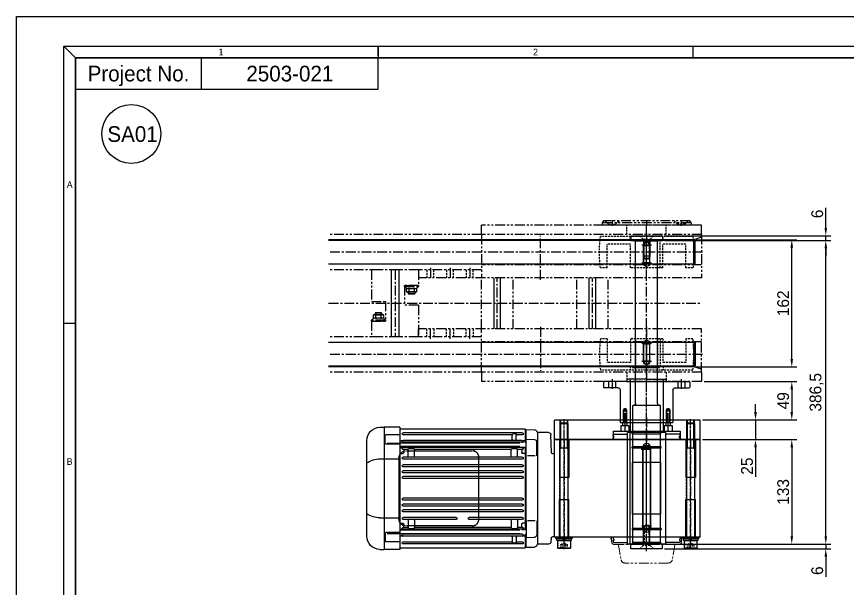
# Model space of a CAD drawing. Header units: inches. Extents: x 0 to 23821, y 0 to 11279.
# Drawn here: x 14600 to 15657, y 757 to 1485 of the extents above; entities that cross this region are included whole.
import ezdxf
from ezdxf.enums import TextEntityAlignment as Align

# ---------------------------------------------------------------- set-up
doc = ezdxf.new("R2010")
doc.units = ezdxf.units.IN
doc.header["$LTSCALE"] = 10
doc.header["$MEASUREMENT"] = 0
for name, pattern in [('CENTER', [2, 1.25, -0.25, 0.25, -0.25]), ('HIDDEN', [0.375, 0.25, -0.125]), ('PHANTOM', [2.5, 1.25, -0.25, 0.25, -0.25, 0.25, -0.25])]:
    doc.linetypes.add(name, pattern=pattern)
doc.layers.get('Defpoints').update_dxf_attribs({"color": 8})
for name, color, linetype in [('11', 1, 'CENTER'), ('22', 2, 'HIDDEN'), ('44', 4, 'Continuous'), ('55', 5, 'Continuous'), ('66', 6, 'PHANTOM'), ('A', 8, 'Continuous'), ('B', 123, 'Continuous'), ('BOM-T', 4, 'Continuous'), ('G', 231, 'Continuous'), ('T', 3, 'Continuous')]:
    doc.layers.add(name, color=color, linetype=linetype)
doc.layers.add('33', color=3, linetype='PHANTOM', lineweight=9)
doc.styles.add('SCI', font='')
doc.styles.get("Standard").update_dxf_attribs({"font": 'arial.ttf'})
doc.styles.get('SCI').set_extended_font_data('Gulim')
doc.dimstyles.new('SCH', dxfattribs={"dimtxt": 2.5, "dimasz": 2, "dimexe": 1.25, "dimexo": 0.625, "dimtad": 1, "dimdec": 8, "dimtxsty": 'SCI', "dimcen": 2.5, "dimclrd": 4, "dimclre": 4, "dimclrt": 7, "dimadec": 8, "dimazin": 2, "dimtfac": 1, "dimtdec": 8, "dimtmove": 0, "dimatfit": 3, "dimfxl": 1, "dimarcsym": 0})

# ---------------------------------------------------------------- blocks, each defined once
blk = doc.blocks.new('A$C82e70aa9')
at = {"color": 2}
for p, q in [((12, -7.5), (15, -10.5)), ((92, -7.5), (92, -10.5)), ((92, -10), (92, -7.5)), ((172, -7.5), (172, -10.5))]:
    blk.add_line(p, q, dxfattribs=at)
at = {"color": 40}
for p, q in [((47, -18.5), (47, -10.5)), ((92, -18.5), (92, -10.5))]:
    blk.add_line(p, q, dxfattribs=at)
blk.add_line((12, -78), (15, -78))
at = {"color": 1}
blk.add_lwpolyline([(0, 0), (420, 0), (420, -297), (0, -297)], close=True, dxfattribs=at)
at = {"color": 2}
blk.add_lwpolyline([(12, -7.5), (412, -7.5), (412, -289.5), (12, -289.5)], close=True, dxfattribs=at)
at = {"const_width": 0.4}
blk.add_lwpolyline([(15, -10.5), (409, -10.5), (409, -286.5), (15, -286.5)], close=True, dxfattribs=at)
at = {"color": 40}
blk.add_lwpolyline([(15, -18.5), (92, -18.5)], dxfattribs=at)
blk.add_circle((29.18, -29.85), 7.5)
at = {"color": 2, "style": 'SCI'}
blk.add_text('1', height=1, dxfattribs=at).set_placement((52, -8.75), align=Align.MIDDLE_CENTER)
at = {"style": 'SCI'}
blk.add_text('Project No.', height=4, dxfattribs=at).set_placement((31, -14.5), align=Align.MIDDLE_CENTER)
at = {"color": 2, "char_height": 1.7, "attachment_point": 5, "style": 'SCI'}
for s, insert, width in [('1', (52, -9), 80), ('2', (132, -9), 80), ('A', (13.5, -42.75), 3), ('B', (13.5, -113.25), 3)]:
    blk.add_mtext(s, dxfattribs=dict(at, insert=insert, width=width))
blk = doc.blocks.new('A$Cea925d9a')
for p, q in [((-20, -5.5), (-20, 0)), ((20, 0), (-20, 0)), ((20, -5.5), (20, 0)), ((-20, -5.5), (-19.5, -6)), ((19.5, -6), (-19.5, -6)), ((20, -5.5), (19.5, -6))]:
    blk.add_line(p, q)
at = {"layer": '11'}
blk.add_line((0, -9), (0, 3), dxfattribs=at)
at = {"layer": '22'}
for p, q in [((-4.5, -1.7), (-4.5, 0)), ((4.5, -1.7), (4.5, 0)), ((-8.8, -6), (-4.5, -1.7)), ((4.5, -1.7), (-4.5, -1.7)), ((8.8, -6), (4.5, -1.7))]:
    blk.add_line(p, q, dxfattribs=at)
blk = doc.blocks.new('A$C26cd929c')
blk.add_lwpolyline([(0, 50, 1), (-10, 50), (-10, -50, 1), (0, -50)], format="xyb", close=True)
at = {"layer": '11'}
for p, q in [((-5, 56), (-5, -56)), ((-11, 50), (1, 50)), ((-11, -50), (1, -50))]:
    blk.add_line(p, q, dxfattribs=at)
blk = doc.blocks.new('A$C9cea946e')
blk.add_lwpolyline([(0, 11, 1), (-8, 11), (-8, -11, 1), (0, -11)], format="xyb", close=True)
at = {"layer": '11'}
for p, q in [((-9, 11), (1, 11)), ((-4, 16), (-4, -16)), ((-9, -11), (1, -11))]:
    blk.add_line(p, q, dxfattribs=at)
blk = doc.blocks.new('A$C5399366c')
for p, q in [((17.8, 1.6), (-16.4, 1.6)), ((-16.4, 1.6), (-16.4, 0)), ((-16.4, 0), (17.8, 0)), ((-13.3, 0), (-13.3, 1.6)), ((13.3, 0), (13.3, 1.6)), ((17.8, 0), (17.8, 1.6))]:
    blk.add_line(p, q)
at = {"layer": '11'}
blk.add_line((0, -1), (0, 2.6), dxfattribs=at)
at = {"layer": 'BOM-T', "color": 4}
blk.add_text('S28', height=0.6, dxfattribs=at).set_placement((-15.5, 0.7), align=Align.MIDDLE_LEFT)
blk = doc.blocks.new('A$C599a7360')
for p, q in [((-16.5, 2), (-17.5, 1)), ((-17.5, 1), (-17.5, -174.5)), ((17.5, 1), (-17.5, 1)), ((16.5, 2), (-16.5, 2)), ((17.5, 1), (16.5, 2)), ((17.5, 1), (17.5, -174.5)), ((-5, -18), (-5, -119)), ((5, -119), (5, -18)), ((17.5, -174.5), (-17.5, -174.5)), ((-14, -177.5), (-14, -222.8)), ((14, -177.5), (14, -222.8)), ((-14, -224.5), (-14, -383.5)), ((-13.3, -222.8), (-13.3, -224.5)), ((13.3, -222.8), (-13.3, -222.8)), ((13.3, -224.5), (-13.3, -224.5)), ((-4, -230.5), (-4, -253.5)), ((4, -230.5), (4, -253.5)), ((13.3, -222.8), (13.3, -224.5)), ((14, -224.5), (13.3, -224.5)), ((14, -224.5), (14, -383.5)), ((-4, -355.5), (-4, -378.5)), ((4, -355.5), (4, -378.5)), ((14, -383.5), (-14, -383.5)), ((-13, -384.5), (-14, -383.5)), ((13, -384.5), (-13, -384.5)), ((13, -384.5), (14, -383.5))]:
    blk.add_line(p, q)
for points in [[(-14, -222.8), (-13.3, -222.8), (-13.3, -224.5), (-14, -224.5)], [(13.3, -224.5), (13.3, -222.8), (14, -222.8)]]:
    blk.add_lwpolyline(points)
for centre, radius, start, end in [((0, -18), 5, 0, 180), ((0, -119), 5, 180, 0), ((-17, -177.5), 3, 0, 90), ((17, -177.5), 3, 90, 180), ((0, -230.5), 4, 0, 180), ((0, -253.5), 4, 180, 0), ((0, -355.5), 4, 0, 180), ((0, -378.5), 4, 180, 0)]:
    blk.add_arc(centre, radius, start, end)
at = {"layer": '11'}
for p, q in [((0, 7), (0, -385.5)), ((-7, -18), (7, -18)), ((-7, -119), (7, -119)), ((6, -230.5), (-6, -230.5)), ((6, -253.5), (-6, -253.5)), ((6, -355.5), (-6, -355.5)), ((6, -378.5), (-6, -378.5))]:
    blk.add_line(p, q, dxfattribs=at)
at = {"layer": '22'}
for p, q in [((-4, 2), (-3.3, 1.3)), ((3.3, 1.3), (-3.3, 1.3)), ((-3.3, -20.8), (-3.3, 1.3)), ((3.3, 1.3), (4, 2)), ((3.3, 1.3), (3.3, -20.8)), ((3.3, -20.8), (-3.3, -20.8)), ((0, -22.7), (-3.3, -20.8)), ((3.3, -20.8), (0, -22.7)), ((0, -359.8), (-3.3, -361.7)), ((3.3, -361.7), (-3.3, -361.7)), ((-3.3, -361.7), (-3.3, -383.8)), ((3.3, -361.7), (0, -359.8)), ((3.3, -383.8), (3.3, -361.7)), ((-4, -384.5), (-3.3, -383.8)), ((3.3, -383.8), (-3.3, -383.8)), ((3.3, -383.8), (4, -384.5))]:
    blk.add_line(p, q, dxfattribs=at)
at = {"layer": 'T'}
for p, q in [((-4, 2), (-4, -18)), ((4, 2), (4, -18)), ((-4, -18), (-3.3, -19.2)), ((4, -18), (-4, -18)), ((4, -18), (3.3, -19.2)), ((-4, -364.5), (-3.3, -363.3)), ((4, -364.5), (-4, -364.5)), ((-4, -384.5), (-4, -364.5)), ((4, -364.5), (3.3, -363.3)), ((4, -384.5), (4, -364.5))]:
    blk.add_line(p, q, dxfattribs=at)
blk = doc.blocks.new('A$Cfa839af8')
for p, q in [((-33.5, 11), (-33.5, 52)), ((-33.5, 52), (33.5, 52)), ((-29.6, 35.4), (-29.6, 52)), ((-25.4, 52), (-25.4, 35.4)), ((-21, -3), (-21, 52)), ((21, -3), (21, 52)), ((25.4, 35.4), (25.4, 52)), ((29.6, 52), (29.6, 35.4)), ((33.5, 11), (33.5, 52)), ((-25, 37), (-30, 37)), ((-27.5, 34.2), (-29.6, 35.4)), ((-25.4, 35.4), (-29.6, 35.4)), ((-25.4, 35.4), (-27.5, 34.2)), ((30, 37), (25, 37)), ((27.5, 34.2), (25.4, 35.4)), ((29.6, 35.4), (25.4, 35.4)), ((29.6, 35.4), (27.5, 34.2)), ((-54, 8), (-55, 7)), ((-55, 1), (-55, 7)), ((-55, 1), (-54, 0)), ((-36.5, 8), (-54, 8)), ((-25, 0), (-54, 0)), ((-48.5, 0), (-48.5, 8)), ((-39.5, 0), (-39.5, 8)), ((-25, -3), (-25, 0)), ((25, 0), (54, 0)), ((25, -3), (25, 0)), ((36.5, 8), (54, 8)), ((39.5, 0), (39.5, 8)), ((48.5, 0), (48.5, 8)), ((54, 8), (55, 7)), ((55, 1), (54, 0)), ((55, 1), (55, 7)), ((0, -3), (-25, -3)), ((0, -3), (25, -3))]:
    blk.add_line(p, q)
for centre, start, end in [((-36.5, 11), 270, 0), ((36.5, 11), 180, 270)]:
    blk.add_arc(centre, 3, start, end)
at = {"layer": '11'}
for p, q in [((-27.5, 53), (-27.5, 33.2)), ((0, 53), (0, -6)), ((27.5, 53), (27.5, 33.2)), ((-44, -3), (-44, 11)), ((44, -3), (44, 11))]:
    blk.add_line(p, q, dxfattribs=at)
at = {"layer": 'Defpoints'}
blk.add_line((-25, 0), (25, 0), dxfattribs=at)
at = {"layer": 'T'}
for p, q in [((-30, 37), (-30, 52)), ((-25, 52), (-25, 37)), ((25, 37), (25, 52)), ((30, 52), (30, 37)), ((-29.6, 36.3), (-30, 37)), ((-25, 37), (-25.4, 36.3)), ((25.4, 36.3), (25, 37)), ((30, 37), (29.6, 36.3))]:
    blk.add_line(p, q, dxfattribs=at)
blk = doc.blocks.new('A$C02cd81e1')
for p, q in [((153.6, 75), (142.5, 74.7)), ((153.6, 75), (153.8, 74.8)), ((154.3, 75.5), (153.8, 75)), ((153.8, 75), (153.8, 58)), ((153.8, 74.8), (153.8, 58)), ((154.3, 75.5), (154.3, 58)), ((154.3, 75.5), (313.3, 75.5)), ((313.3, 57.7), (313.3, 75.5)), ((313.3, 75.5), (313.8, 75)), ((313.8, 78), (333.8, 78)), ((313.8, 78), (313.8, -78)), ((313.8, 75), (313.8, 57.7)), ((333.8, 78), (333.8, -78)), ((339.4, 77.8), (333.8, 78)), ((-42.5, 68), (-41.9, 69)), ((-42.5, 66.5), (-42.5, 68)), ((-42.5, 66.5), (-41.8, 66.5)), ((-42.5, 62), (-42.5, 64.5)), ((-42.5, 64.5), (-41.8, 64.5)), ((-41.9, 69), (-24.5, 69)), ((-41.8, 64.5), (-41.8, 66.5)), ((-24.5, 71), (24.5, 71)), ((-24.5, -71), (-24.5, 71)), ((-17.5, 69), (-18.7, 71)), ((-17.5, 69), (17.5, 69)), ((-17.5, 52.8), (-17.5, 69)), ((17.5, 69), (18.7, 71)), ((17.5, 52.8), (17.5, 69)), ((20.8, -71), (20.8, 71)), ((24.5, -71), (24.5, 71)), ((41.9, 69), (24.5, 69)), ((42.5, 66.5), (41.8, 66.5)), ((41.8, 64.5), (41.8, 66.5)), ((42.5, 64.5), (41.8, 64.5)), ((42.5, 68), (41.9, 69)), ((42.5, 66.5), (42.5, 68)), ((42.5, 62), (42.5, 64.5)), ((121.1, 45.7), (121.7, 68.1)), ((124.7, 71), (138.8, 71)), ((138.8, 71), (138.9, 71.1)), ((138.8, 71), (138.8, -71)), ((138.8, 71), (138.8, -71)), ((158.1, 70.7), (309.6, 70.7)), ((158.1, 68.2), (164.8, 68.2)), ((165.8, 62), (165.8, 68.5)), ((166.8, 69.5), (169.8, 69.5)), ((170.8, 62), (170.8, 68.5)), ((171.8, 68.2), (309.6, 68.2)), ((313.8, 68.1), (331.7, 68.1)), ((332.7, 57.2), (332.7, 67.1)), ((-68, 62), (117, 62)), ((-68, -62), (-68, 62)), ((117, -62), (117, 62)), ((139.8, 41.4), (139.8, 59.2)), ((153.3, 62.5), (142.7, 62.2)), ((153.3, 41.4), (153.3, 62.5)), ((154.3, 60.5), (153.8, 60)), ((153.8, 53), (153.8, -53)), ((153.8, 53), (153.8, -53)), ((154.3, 60.5), (156.6, 60.5)), ((154.3, 53), (154.3, -53)), ((156.6, 60.5), (155.3, 60.5)), ((156.8, 50.9), (156.8, 53)), ((157.8, 53), (157.8, 52.8)), ((158.1, 61), (309.6, 61)), ((158.1, 58.6), (309.6, 58.6)), ((161.1, 57.7), (313.8, 57.7)), ((161.1, 53.3), (313.8, 53.3)), ((165.8, 53.3), (165.8, 53.1)), ((231.3, 53.3), (231.3, 53.1)), ((236.3, 53.3), (236.3, 53.1)), ((301.8, 53.3), (301.8, 53.1)), ((309.8, 57.9), (309.8, 57.7)), ((309.8, 53.3), (309.8, 52.8)), ((310.8, 50.9), (310.8, 53.3)), ((313.3, 60.5), (311, 60.5)), ((311, 60.5), (312.3, 60.5)), ((313.3, 60.5), (313.8, 60)), ((313.3, -53.3), (313.3, 53.3)), ((329.8, 57.5), (313.8, 57.5)), ((313.8, 56.2), (331.7, 56.2)), ((313.8, 53.3), (313.8, -53.3)), ((355.8, -60.8), (355.8, 60.8)), ((-18.5, 51), (-18.5, 52.8)), ((-18.5, 52.8), (18.5, 52.8)), ((-18.5, 51), (18.5, 51)), ((-17.5, 33), (-17.5, 51)), ((17.5, 33), (17.5, 51)), ((18.5, 51), (18.5, 52.8)), ((117, 43.8), (119.1, 43.8)), ((154.3, 52), (153.8, 51.5)), ((154.3, 44.5), (153.8, 44.2)), ((154.3, 52), (155.8, 52)), ((154.3, 44.5), (157.8, 44.5)), ((158.1, 52.1), (309.6, 52.1)), ((158.1, 49.6), (163.3, 49.6)), ((158.8, 48.6), (158.8, 45.5)), ((164.3, 40.7), (164.3, 49.9)), ((171.3, 50.9), (165.3, 50.9)), ((172.3, 40.7), (172.3, 49.9)), ((173.3, 49.6), (294.3, 49.6)), ((305.3, 47.8), (221.8, 47.8)), ((295.3, 40.7), (295.3, 49.9)), ((302.3, 50.9), (296.3, 50.9)), ((303.3, 40.7), (303.3, 49.9)), ((304.3, 49.6), (309.6, 49.6)), ((308.8, 48.6), (308.8, 45.5)), ((313.3, 44.5), (309.8, 44.5)), ((313.3, 52), (311.8, 52)), ((313.3, 52), (313.8, 51.5)), ((313.3, 44.5), (313.8, 44.2)), ((-18, 33), (18, 33)), ((-18, 33), (18, 33)), ((-18, -33), (-18, 33)), ((18, -33), (18, 33)), ((141.8, 41.4), (151.3, 41.4)), ((158.1, 39.8), (309.6, 39.8)), ((158.1, 37.3), (309.6, 37.3)), ((213.3, -39), (213.3, 39)), ((339.4, 37.6), (313.8, 37.6)), ((315, 39), (315, -39)), ((158.1, 29.9), (309.6, 29.9)), ((158.1, 27.4), (309.6, 27.4)), ((158.1, 22.4), (309.6, 22.4)), ((158.1, 19.9), (309.6, 19.9)), ((158.1, 14.9), (309.6, 14.9)), ((158.1, 12.4), (309.6, 12.4)), ((158.1, -12.5), (309.6, -12.5)), ((158.1, -15), (309.6, -15)), ((158.1, -20), (309.6, -20)), ((158.1, -22.5), (309.6, -22.5)), ((158.1, -27.5), (309.6, -27.5)), ((158.1, -30), (309.6, -30)), ((-18, -33), (18, -33)), ((-17.5, -51), (-17.5, -33)), ((17.5, -51), (17.5, -33)), ((139.8, -41.4), (139.8, -59.2)), ((141.8, -41.4), (151.3, -41.4)), ((153.3, -41.4), (153.3, -62.5)), ((158.1, -37.2), (225.6, -37.2)), ((158.1, -39.7), (225.6, -39.7)), ((164.3, -40.7), (164.3, -49.9)), ((172.3, -40.7), (172.3, -49.9)), ((242.1, -37.2), (309.6, -37.2)), ((242.1, -39.7), (309.6, -39.7)), ((295.3, -40.7), (295.3, -49.9)), ((303.3, -40.7), (303.3, -49.9)), ((339.4, -37.6), (313.8, -37.6)), ((-18.5, -51), (-18.5, -52.8)), ((-18.5, -51), (18.5, -51)), ((-18.5, -52.8), (18.5, -52.8)), ((-17.5, -69), (-17.5, -52.8)), ((17.5, -69), (17.5, -52.8)), ((18.5, -51), (18.5, -52.8)), ((154.3, -44.5), (153.8, -44.2)), ((154.3, -52), (153.8, -51.5)), ((154.3, -44.5), (157.8, -44.5)), ((154.3, -52), (155.8, -52)), ((156.8, -50.9), (156.8, -53)), ((157.8, -53), (157.8, -52.8)), ((158.1, -49.6), (163.3, -49.6)), ((158.1, -52.1), (309.6, -52.1)), ((158.8, -48.6), (158.8, -45.5)), ((171.3, -50.9), (165.3, -50.9)), ((173.3, -49.6), (294.3, -49.6)), ((221.8, -47.8), (305.3, -47.8)), ((302.3, -50.9), (296.3, -50.9)), ((304.3, -49.6), (309.6, -49.6)), ((308.8, -48.6), (308.8, -45.5)), ((313.3, -44.5), (309.8, -44.5)), ((309.8, -52.8), (309.8, -53.3)), ((310.8, -50.9), (310.8, -53.3)), ((313.3, -52), (311.8, -52)), ((313.3, -44.5), (313.8, -44.2)), ((313.3, -52), (313.8, -51.5)), ((-68, -62), (117, -62)), ((-42.5, -62), (-42.5, -64.5)), ((42.5, -62), (42.5, -64.5)), ((117, -61.5), (119.6, -61.5)), ((153.3, -62.5), (142.7, -62.2)), ((153.8, -58), (153.8, -74.8)), ((153.8, -58), (153.8, -75)), ((154.3, -60.5), (153.8, -60)), ((154.3, -58), (154.3, -75.5)), ((154.3, -60.5), (156.6, -60.5)), ((156.6, -60.5), (155.3, -60.5)), ((158.1, -58.5), (309.6, -58.5)), ((158.1, -61), (309.6, -61)), ((161.1, -53.3), (313.8, -53.3)), ((161.1, -57.7), (313.8, -57.7)), ((165.8, -53.3), (165.8, -53.1)), ((165.8, -62), (165.8, -68.5)), ((170.8, -62), (170.8, -68.5)), ((231.3, -53.3), (231.3, -53.1)), ((236.3, -53.3), (236.3, -53.1)), ((301.8, -53.3), (301.8, -53.1)), ((309.8, -57.7), (309.8, -57.9)), ((313.3, -60.5), (311, -60.5)), ((311, -60.5), (312.3, -60.5)), ((313.3, -75.5), (313.3, -57.7)), ((313.3, -60.5), (313.8, -60)), ((313.8, -56.2), (331.7, -56.2)), ((329.8, -57.5), (313.8, -57.5)), ((313.8, -57.7), (313.8, -75)), ((332.7, -57.2), (332.7, -67.1)), ((-42.5, -64.5), (-41.8, -64.5)), ((-42.5, -66.5), (-41.8, -66.5)), ((-42.5, -66.5), (-42.5, -68)), ((-42.5, -68), (-41.9, -69)), ((-41.9, -69), (-24.5, -69)), ((-41.8, -64.5), (-41.8, -66.5)), ((-24.5, -71), (24.5, -71)), ((-17.5, -69), (-18.7, -71)), ((-17.5, -69), (17.5, -69)), ((17.5, -69), (18.7, -71)), ((41.9, -69), (24.5, -69)), ((42.5, -64.5), (41.8, -64.5)), ((41.8, -64.5), (41.8, -66.5)), ((42.5, -66.5), (41.8, -66.5)), ((42.5, -68), (41.9, -69)), ((42.5, -66.5), (42.5, -68)), ((121.6, -63.4), (121.7, -68.1)), ((124.7, -71), (138.8, -71)), ((138.8, -71), (138.9, -71.1)), ((158.1, -68.3), (164.8, -68.3)), ((158.1, -70.8), (309.6, -70.8)), ((169.8, -69.5), (166.8, -69.5)), ((171.8, -68.3), (309.6, -68.3)), ((313.8, -68.1), (331.7, -68.1)), ((153.6, -75), (142.5, -74.7)), ((153.6, -75), (153.8, -74.8)), ((153.6, -75), (153.8, -74.8)), ((153.8, -75), (154.3, -75.5)), ((313.3, -75.5), (154.3, -75.5)), ((313.3, -75.5), (313.8, -75)), ((313.8, -78), (333.8, -78)), ((339.4, -77.8), (333.8, -78))]:
    blk.add_line(p, q)
for centre, radius, start, end in [((142.6, 71.7), 3, 91.5, 165.0274), ((338.8, 60.8), 17, 0, 88), ((124.7, 68), 3, 90, 178.5), ((136.8, 73.2), 3, 315, 345.0274), ((158.1, 69.5), 1.25, 90, 270), ((164.8, 67.2), 1, 0, 90), ((166.8, 68.5), 1, 90, 180), ((169.8, 68.5), 1, 0, 90), ((171.8, 67.2), 1, 90, 180), ((309.6, 69.5), 1.25, 270, 90), ((331.7, 67.1), 1, 0, 90), ((142.8, 59.2), 3, 91.5, 180), ((156.6, 61.5), 1, 270, 310.9261), ((158.1, 59.8), 1.25, 90, 270), ((156.8, 57.9), 1, 4.5146, 56.251), ((164.8, 62), 1, 270, 0), ((166.8, 57.5), 1, 90, 170.9096), ((166.8, 53.1), 1, 180, 270), ((171.8, 62), 1, 180, 270), ((230.3, 57.5), 1, 9.0902, 90), ((230.3, 53.1), 1, 270, 360), ((237.3, 57.5), 1, 90, 170.9098), ((237.3, 53.1), 1, 180, 270), ((300.8, 57.5), 1, 9.0904, 90), ((300.8, 53.1), 1, 270, 0), ((309.6, 59.8), 1.25, 270, 90), ((310.8, 57.9), 1, 123.749, 180), ((311, 61.5), 1, 229.0739, 270), ((331.7, 57.2), 1, 270, 0), ((119.1, 45.8), 2, 270, 358.5), ((155.8, 51), 1, 356.756, 90), ((158.1, 50.9), 1.25, 90, 270), ((156.8, 52.8), 1, 303.749, 0), ((157.8, 45.5), 1, 270, 0), ((159.8, 48.6), 1, 90, 180), ((163.3, 48.6), 1, 0, 90), ((165.3, 49.9), 1, 90, 180), ((171.3, 49.9), 1, 0, 90), ((173.3, 48.6), 1, 90, 180), ((294.3, 48.6), 1, 0, 90), ((296.3, 49.9), 1, 90, 180), ((302.3, 49.9), 1, 0, 90), ((304.3, 48.6), 1, 90, 180), ((306.4, 39.2), 8.63, 358.8908, 88.8461), ((307.8, 48.6), 1, 0, 90), ((309.8, 45.5), 1, 180, 270), ((309.6, 50.9), 1.25, 270, 90), ((310.8, 52.8), 1, 180, 236.251), ((311.8, 51), 1, 90, 183.244), ((158.1, 38.5), 1.25, 90, 270), ((163.3, 40.7), 1, 270, 0), ((173.3, 40.7), 1, 180, 270), ((294.3, 40.7), 1, 270, 0), ((304.3, 40.7), 1, 180, 270), ((309.6, 38.5), 1.25, 270, 90), ((338.7, 7.9), 29.8, 55.0068, 88.7297), ((158.1, 28.7), 1.25, 90, 270), ((158.1, 21.2), 1.25, 90, 270), ((309.6, 28.7), 1.25, 270, 90), ((309.6, 21.2), 1.25, 270, 90), ((158.1, 13.7), 1.25, 90, 270), ((309.6, 13.7), 1.25, 270, 90), ((158.1, -13.7), 1.25, 90, 270), ((158.1, -21.2), 1.25, 90, 270), ((309.6, -13.7), 1.25, 270, 90), ((309.6, -21.2), 1.25, 270, 90), ((158.1, -28.7), 1.25, 90, 270), ((309.6, -28.7), 1.25, 270, 90), ((158.1, -38.5), 1.25, 90, 270), ((163.3, -40.7), 1, 0, 90), ((173.3, -40.7), 1, 90, 180), ((225.6, -38.5), 1.25, 270, 90), ((242.1, -38.5), 1.25, 90, 270), ((294.3, -40.7), 1, 0, 90), ((304.3, -40.7), 1, 90, 180), ((306.4, -39.2), 8.63, 271.1539, 1.1092), ((309.6, -38.5), 1.25, 270, 90), ((338.7, -7.9), 29.8, 271.2703, 304.9932), ((155.8, -51), 1, 270, 3.244), ((158.1, -50.9), 1.25, 90, 270), ((156.8, -52.8), 1, 0, 56.251), ((157.8, -45.5), 1, 0, 90), ((159.8, -48.6), 1, 180, 270), ((163.3, -48.6), 1, 270, 0), ((165.3, -49.9), 1, 180, 270), ((166.8, -53.1), 1, 90, 180), ((171.3, -49.9), 1, 270, 0), ((173.3, -48.6), 1, 180, 270), ((230.3, -53.1), 1, 0, 90), ((237.3, -53.1), 1, 90, 180), ((294.3, -48.6), 1, 270, 0), ((296.3, -49.9), 1, 180, 270), ((300.8, -53.1), 1, 360, 90), ((302.3, -49.9), 1, 270, 0), ((304.3, -48.6), 1, 180, 270), ((307.8, -48.6), 1, 270, 0), ((309.8, -45.5), 1, 90, 180), ((309.6, -50.9), 1.25, 270, 90), ((310.8, -52.8), 1, 123.749, 180), ((311.8, -51), 1, 176.756, 270), ((119.6, -63.5), 2, 1.5, 90), ((142.8, -59.2), 3, 180, 268.5), ((156.6, -61.5), 1, 49.0739, 90), ((158.1, -59.8), 1.25, 90, 270), ((156.8, -57.9), 1, 303.749, 355.4855), ((164.8, -62), 1, 0, 90), ((166.8, -57.5), 1, 189.0903, 270), ((171.8, -62), 1, 90, 180), ((230.3, -57.5), 1, 270, 350.9097), ((237.3, -57.5), 1, 189.0903, 270), ((300.8, -57.5), 1, 270, 350.9097), ((309.6, -59.8), 1.25, 270, 90), ((310.8, -57.9), 1, 180, 236.251), ((311, -61.5), 1, 90, 130.9261), ((331.7, -57.2), 1, 0, 90), ((338.8, -60.8), 17, 272, 0), ((124.7, -68), 3, 181.5, 270), ((136.8, -73.2), 3, 14.9726, 45), ((142.6, -71.7), 3, 194.9726, 268.5), ((158.1, -69.5), 1.25, 90, 270), ((164.8, -67.3), 1, 270, 0), ((166.8, -68.5), 1, 180, 270), ((169.8, -68.5), 1, 270, 0), ((171.8, -67.3), 1, 180, 270), ((309.6, -69.5), 1.25, 270, 90), ((331.7, -67.1), 1, 270, 0)]:
    blk.add_arc(centre, radius, start, end)
for points, knots in [([(213.3, 39), (213.3, 41.2), (213.3, 37.9), (213.4, 41), (213.6, 41.1), (213.8, 42.2), (214.2, 43), (214.6, 43.7), (215.1, 44.5), (215.7, 45.2), (216.3, 45.8), (217, 46.3), (217.8, 46.8), (218.7, 47.2), (219, 47.4), (221.8, 47.9), (217.5, 47.3), (221.1, 47.8)], [0, 0, 0, 0, 0.507298, 1.405389, 2.302973, 3.19919, 4.093501, 4.985441, 5.874635, 6.760827, 7.643864, 8.523727, 9.400536, 10.274529, 11.146068, 12.015623, 12.87529, 12.87529, 12.87529, 12.87529]), ([(221.8, -47.8), (221.6, -47.8), (221.2, -47.8), (220.4, -47.7), (219.6, -47.5), (218.8, -47.2), (218, -46.9), (217.2, -46.4), (216.5, -45.9), (215.9, -45.3), (215.3, -44.7), (214.7, -43.9), (214.3, -43.2), (213.9, -42.4), (213.6, -41.5), (213.4, -40.6), (213.3, -39.8), (213.3, -39.2), (213.3, -39)], [0, 0, 0, 0, 0.037051, 0.101745, 0.166453, 0.23117, 0.295907, 0.360675, 0.425483, 0.490336, 0.555238, 0.62019, 0.685191, 0.750238, 0.815327, 0.880453, 0.945609, 1, 1, 1, 1])]:
    blk.add_open_spline(points, degree=3, knots=knots)
at = {"layer": '11'}
for p, q in [((0, -72), (0, 72)), ((-56, 63), (-56, -63)), ((105, 63), (105, -63))]:
    blk.add_line(p, q, dxfattribs=at)
at = {"layer": '22'}
for p, q in [((-61.2, -62), (-61.2, 62)), ((-50.8, -62), (-50.8, 62)), ((99.8, -62), (99.8, 62)), ((110.2, -62), (110.2, 62))]:
    blk.add_line(p, q, dxfattribs=at)
at = {"layer": '33'}
for p, q in [((-44.5, -62), (-44.4, -68.4)), ((44.5, -62), (44.4, -68.4)), ((45.5, -64), (45.5, -62)), ((-41.4, -71.3), (36.8, -71.3)), ((-35.9, -72.1), (-32.5, -90.9)), ((41.4, -71.3), (0, -71.3)), ((35.9, -72.1), (32.5, -90.9)), ((45.5, -64), (44.3, -69)), ((-27.6, -95), (27.6, -95))]:
    blk.add_line(p, q, dxfattribs=at)
for centre, radius, start, end in [((-41.4, -68.3), 3, 181, 270), ((-36.8, -72.3), 1, 10, 90), ((36.8, -72.3), 1, 90, 170), ((41.4, -68.3), 3, 270, 359), ((-27.6, -90), 5, 190, 270), ((27.6, -90), 5, 270, 350)]:
    blk.add_arc(centre, radius, start, end, dxfattribs=at)
at = {"layer": 'A'}
for p, q in [((42.5, 62), (-42.5, 62)), ((-42.5, -62), (42.5, -62))]:
    blk.add_line(p, q, dxfattribs=at)
at = {"layer": 'T'}
for p, q in [((-62, 62), (-62, 14)), ((-50, 62), (-50, 14)), ((99, 62), (99, 14)), ((111, 62), (111, 14)), ((-62, 14), (-50, 14)), ((99, 14), (111, 14)), ((-62, -62), (-62, -14)), ((-50, -14), (-62, -14)), ((-50, -62), (-50, -14)), ((99, -62), (99, -14)), ((111, -14), (99, -14)), ((111, -62), (111, -14))]:
    blk.add_line(p, q, dxfattribs=at)
blk = doc.blocks.new('A$Cf6f41ef9')
for p, q in [((117, 2), (-68, 2)), ((-68, 2), (-68, -23)), ((-60.2, 2), (-60.2, -23)), ((-51.8, 2), (-51.8, -23)), ((-42.5, -9), (-42.5, 2)), ((42.5, -9), (42.5, 2)), ((100.8, 2), (100.8, -23)), ((109.2, 2), (109.2, -23)), ((117, 2), (117, -23)), ((42.5, -9), (-42.5, -9)), ((-32.3, -16), (-32.3, -9)), ((-22.8, -9), (-22.8, -16)), ((-21, -20), (-21, -9)), ((21, -20), (21, -9)), ((22.7, -16), (22.7, -9)), ((32.2, -9), (32.2, -16)), ((-33.5, -23), (-33.5, -20)), ((33.5, -20), (-33.5, -20)), ((-22.8, -16), (-32.3, -16)), ((-30.3, -16), (-30.3, -20)), ((-24.8, -16), (-24.8, -20)), ((32.2, -16), (22.7, -16)), ((24.7, -16), (24.7, -20)), ((30.2, -16), (30.2, -20)), ((33.5, -23), (33.5, -20)), ((-68, -23), (117, -23))]:
    blk.add_line(p, q)
at = {"layer": '11'}
for p, q in [((-56, 3), (-56, -24)), ((0, -26), (0, 5)), ((105, 3), (105, -24)), ((-27.5, -8), (-27.5, -21)), ((27.5, -8), (27.5, -21))]:
    blk.add_line(p, q, dxfattribs=at)
at = {"layer": 'T'}
for p, q in [((-61, 2), (-61, -23)), ((-51, 2), (-51, -23)), ((100, 2), (100, -23)), ((110, 2), (110, -23))]:
    blk.add_line(p, q, dxfattribs=at)
blk = doc.blocks.new('A$Cdecc0af3')
for p, q in [((-8, 13.9), (-7.4, 14.5)), ((-8, 4.5), (-8, 13.9)), ((-8, 13.9), (8, 13.9)), ((-7.4, 14.5), (7.4, 14.5)), ((7.4, 14.5), (8, 13.9)), ((8, 13.9), (8, 4.5)), ((-10.5, 0), (-10.5, 2)), ((-10.5, 2), (10.5, 2)), ((10.5, 0), (-10.5, 0)), ((-9.2, 2), (-9.2, 4.5)), ((-9.2, 4.5), (9.2, 4.5)), ((9.2, 2), (-9.2, 2)), ((8, 4.5), (-8, 4.5)), ((-5, -144.7), (-5, 0)), ((-2, 2), (0.5, 4.5)), ((-0.5, 2), (2, 4.5)), ((5, 0), (5, -144.7)), ((9.2, 4.5), (9.2, 2)), ((10.5, 2), (10.5, 0)), ((5, -113.5), (-5, -113.5)), ((-4.2, -145.5), (-5, -144.7)), ((5, -144.7), (-5, -144.7)), ((4.2, -145.5), (-4.2, -145.5)), ((5, -144.7), (4.2, -145.5))]:
    blk.add_line(p, q)
at = {"layer": '11'}
blk.add_line((0, 15.5), (0, -146.5), dxfattribs=at)
at = {"layer": '22'}
for p, q in [((-4, 9.5), (-4, 14.5)), ((-2, 9.5), (-2, 14.5)), ((2, 14.5), (2, 9.5)), ((4, 14.5), (4, 9.5)), ((0, 7.2), (-4, 9.5)), ((4, 9.5), (-4, 9.5)), ((4, 9.5), (0, 7.2)), ((0, 7.2), (0, 7.2))]:
    blk.add_line(p, q, dxfattribs=at)
at = {"layer": 'T'}
for p, q in [((-5, -112.1), (-4.2, -113.5)), ((-4.2, -113.5), (-4.2, -145.5)), ((5, -112.1), (4.2, -113.5)), ((4.2, -113.5), (4.2, -145.5))]:
    blk.add_line(p, q, dxfattribs=at)
at = {"layer": 'BOM-T', "color": 4}
blk.add_text('M10-150L', height=0.6, rotation=270, dxfattribs=at).set_placement((6.4, 10.9), align=Align.MIDDLE_LEFT)
blk = doc.blocks.new('A$Cdae68f49')
at = {"xscale": -1, "rotation": 180}
blk.add_blockref('A$Cea925d9a', (0, 207), dxfattribs=at)
for name, p in [('A$C599a7360', (0, 205)), ('A$Cfa839af8', (0, 0))]:
    blk.add_blockref(name, p)
at = {"xscale": -1}
for name, p in [('A$Cf6f41ef9', (0, 72)), ('A$Cea925d9a', (0, -179.5))]:
    blk.add_blockref(name, p, dxfattribs=at)
at = {"layer": '44', "xscale": -1}
for name, p in [('A$Cdecc0af3', (-105, 198)), ('A$Cdecc0af3', (56, 198)), ('A$C26cd929c', (-5, 134)), ('A$C5399366c', (0, -19.5)), ('A$C9cea946e', (-4, -37)), ('A$C9cea946e', (-4, -162))]:
    blk.add_blockref(name, p, dxfattribs=at)
at = {"layer": '55', "rotation": 180}
blk.add_blockref('A$C02cd81e1', (0, 136), dxfattribs=at)
blk = doc.blocks.new('A$C37af05f4')
for p, q in [((-8, 11), (-8, -11)), ((0, 11), (0, -11))]:
    blk.add_line(p, q)
for centre, start, end in [((-4, 11), 0, 180), ((-4, -11), 180, 0)]:
    blk.add_arc(centre, 4, start, end)
at = {"layer": '11'}
for p, q in [((1, 11), (-9, 11)), ((-4, 16), (-4, -16)), ((1, -11), (-9, -11))]:
    blk.add_line(p, q, dxfattribs=at)
blk = doc.blocks.new('A$Cb26480e8')
for p, q in [((17.8, 1.6), (-16.4, 1.6)), ((-16.4, 1.6), (-16.4, 0)), ((-16.4, 0), (17.8, 0)), ((-13.3, 0), (-13.3, 1.6)), ((13.3, 0), (13.3, 1.6)), ((17.8, 0), (17.8, 1.6))]:
    blk.add_line(p, q)
at = {"layer": '11'}
blk.add_line((0, -1), (0, 2.7), dxfattribs=at)
at = {"layer": 'BOM-T', "color": 4, "style": 'SCI'}
blk.add_text('S28', height=0.6, dxfattribs=at).set_placement((-15.9, 0.8), align=Align.MIDDLE_LEFT)
blk = doc.blocks.new('A$C1a2782bd')
for p, q in [((-56.5, -3), (-56.5, 0)), ((56.5, 0), (-56.5, 0)), ((56.5, -3), (56.5, 0)), ((56.5, -3), (-56.5, -3)), ((-55, -5.5), (-56.5, -3)), ((55, -5.5), (-55, -5.5)), ((56.5, -3), (55, -5.5))]:
    blk.add_line(p, q)
at = {"layer": '11'}
for p, q in [((-44, -6.5), (-44, 1)), ((0, -6.5), (0, 1)), ((44, -6.5), (44, 1))]:
    blk.add_line(p, q, dxfattribs=at)
at = {"layer": '22'}
for p, q in [((-52.9, -5.5), (-48.5, -1.1)), ((-48.5, -1.1), (-48.5, 0)), ((-48.5, -1.1), (-39.5, -1.1)), ((-39.5, -1.1), (-39.5, 0)), ((-39.5, -1.1), (-35.1, -5.5)), ((39.5, -1.1), (35.1, -5.5)), ((39.5, -1.1), (39.5, 0)), ((48.5, -1.1), (39.5, -1.1)), ((48.5, -1.1), (48.5, 0)), ((52.9, -5.5), (48.5, -1.1))]:
    blk.add_line(p, q, dxfattribs=at)
blk = doc.blocks.new('A$Ca098c5d6')
for p, q in [((0, 55), (0, 0)), ((0, 55), (280, 55)), ((280, 55), (280, 0)), ((0, 16.5), (280, 16.5)), ((0, 0), (280, 0))]:
    blk.add_line(p, q)
at = {"layer": '11'}
blk.add_line((-1, 32.5), (280, 32.5), dxfattribs=at)
at = {"layer": 'G'}
for p, q in [((0, 51.5), (10, 48.5)), ((10, 48.5), (280, 48.5))]:
    blk.add_line(p, q, dxfattribs=at)
blk = doc.blocks.new('A$C023af686')
for p, q in [((0, 55), (0, 0)), ((0, 55), (280, 55)), ((280, 55), (280, 10)), ((0, 0), (360, 0)), ((280, 10), (360, 10)), ((360, 10), (360, 0))]:
    blk.add_line(p, q)
at = {"layer": '11'}
for p, q in [((70, -2.5), (70, 53.5)), ((205, -2.5), (205, 53.5)), ((295, 12.5), (295, -2.5)), ((320, 12.5), (320, -2.5)), ((345, 12.5), (345, -2.5))]:
    blk.add_line(p, q, dxfattribs=at)
at = {"layer": '22'}
for p, q in [((290.5, 0), (290.5, 10)), ((299.5, 10), (299.5, 0)), ((315.5, 0), (315.5, 10)), ((324.5, 10), (324.5, 0)), ((340.5, 0), (340.5, 10)), ((349.5, 10), (349.5, 0))]:
    blk.add_line(p, q, dxfattribs=at)
blk = doc.blocks.new('A$Cfdff17e3')
for p, q in [((0, 0), (271.7, 0)), ((0, -30), (0, 0)), ((1.7, -30), (1.7, 0)), ((0, -30), (271.7, -30))]:
    blk.add_line(p, q)
blk = doc.blocks.new('A$C55ba55ea')
for p, q in [((0, -12), (0, 0)), ((0, 0), (280, 0)), ((280, -12), (280, 0)), ((0, -12), (280, -12))]:
    blk.add_line(p, q)
at = {"layer": '11'}
blk.add_line((70, -13), (70, 1), dxfattribs=at)
at = {"layer": '22'}
for p, q in [((45, -12), (45, 0)), ((95, -12), (95, 0))]:
    blk.add_line(p, q, dxfattribs=at)
blk = doc.blocks.new('A$C3d7f27bb')
for p, q in [((0, 0), (117.5, 0)), ((37.7, -5), (37.7, 0)), ((79.7, -5), (79.7, 0)), ((8.7, -40), (8.7, -9.5)), ((8.7, -9.5), (38.2, -9.5)), ((37.7, -5), (79.7, -5)), ((38.2, -40), (38.2, -9.5)), ((41.4, -40), (41.4, -5)), ((44.7, -40), (44.7, -5)), ((72.7, -40), (72.7, -5)), ((79.2, -40), (79.2, -9.5)), ((79.2, -9.5), (108.7, -9.5)), ((108.7, -40), (108.7, -9.5)), ((0, -40), (8.7, -40)), ((38.2, -40), (79.2, -40)), ((108.7, -40), (117.5, -40))]:
    blk.add_line(p, q)
for centre, start, end in [((159.3, -20), 172.8462, 187.1538), ((-41.9, -20), 352.8462, 7.1538)]:
    blk.add_arc(centre, 160.6, start, end)
at = {"layer": '11'}
blk.add_line((58.7, -40), (58.7, 0), dxfattribs=at)
blk = doc.blocks.new('A$C15fd2ed9')
for name, p in [('A$C55ba55ea', (0, 0)), ('A$Ca098c5d6', (0, -67)), ('A$C023af686', (0, -67))]:
    blk.add_blockref(name, p)
at = {"layer": '22'}
blk.add_blockref('A$C3d7f27bb', (11.3, -14.5), dxfattribs=at)
at = {"layer": 'B'}
blk.add_blockref('A$Cfdff17e3', (8.3, -19.5), dxfattribs=at)
blk = doc.blocks.new('A$C24f58618')
for p, q in [((60, 85), (0, 85)), ((0, 85), (0, 45)), ((60, 85), (60, 65)), ((42, 65), (42, 40)), ((60, 65), (42, 65)), ((42.2, 64), (42.2, 65)), ((42.2, 65), (59.8, 65)), ((44.1, 61.8), (42.2, 64)), ((42.2, 64), (59.8, 64)), ((59.8, 64), (57.9, 61.8)), ((59.8, 65), (59.8, 64)), ((44.1, 61.8), (44.1, 57.5)), ((56.2, 57), (45.8, 57)), ((47, 54.7), (47, 57)), ((47.7, 54), (47, 54.7)), ((55, 54.7), (47, 54.7)), ((47.5, 61.8), (47.5, 57.5)), ((54.3, 54), (47.7, 54)), ((55, 54.7), (54.3, 54)), ((54.5, 61.8), (54.5, 57.5)), ((55, 57), (55, 54.7)), ((57.9, 57.5), (57.9, 61.8)), ((0, 45), (18, 45)), ((18, 45), (18, 20)), ((60, 40), (42, 40)), ((60, 40), (60, 0)), ((0.2, 21), (2.1, 23.2)), ((2.1, 27.5), (2.1, 23.2)), ((3.8, 28), (14.2, 28)), ((5, 30.3), (5.7, 31)), ((5, 28), (5, 30.3)), ((5, 30.3), (13, 30.3)), ((5.5, 23.2), (5.5, 27.5)), ((5.7, 31), (12.3, 31)), ((12.3, 31), (13, 30.3)), ((12.5, 23.2), (12.5, 27.5)), ((13, 30.3), (13, 28)), ((15.9, 23.2), (15.9, 27.5)), ((15.9, 23.2), (17.8, 21)), ((0, 20), (18, 20)), ((0, 20), (0, 0)), ((0.2, 20), (0.2, 21)), ((17.8, 21), (0.2, 21)), ((17.8, 20), (0.2, 20)), ((17.8, 21), (17.8, 20)), ((60, 0), (0, 0))]:
    blk.add_line(p, q)
for centre, radius, start, end in [((45.8, 64.3), 3.07, 235.6158, 304.3842), ((45.8, 60.1), 3.07, 235.6158, 304.3842), ((51, 72.7), 11.5, 252.412, 287.588), ((51, 68.5), 11.5, 252.412, 287.588), ((56.2, 64.3), 3.07, 235.6158, 304.3842), ((56.2, 60.1), 3.07, 235.6158, 304.3842), ((3.8, 24.9), 3.07, 55.6158, 124.3842), ((3.8, 20.7), 3.07, 55.6158, 124.3842), ((9, 16.5), 11.5, 72.412, 107.588), ((9, 12.3), 11.5, 72.412, 107.588), ((14.2, 24.9), 3.07, 55.6158, 124.3842), ((14.2, 20.7), 3.07, 55.6158, 124.3842)]:
    blk.add_arc(centre, radius, start, end)
at = {"layer": '11'}
blk.add_line((30, 85), (30, 0), dxfattribs=at)
at = {"layer": 'A'}
for p, q in [((25, 85), (25, 0)), ((35, 85), (35, 0))]:
    blk.add_line(p, q, dxfattribs=at)
at = {"layer": 'T'}
for p, q in [((47.7, 57), (47.7, 54)), ((54.3, 57), (54.3, 54)), ((5.7, 28), (5.7, 31)), ((12.3, 28), (12.3, 31))]:
    blk.add_line(p, q, dxfattribs=at)
blk = doc.blocks.new('A$C97ff328b')
for p, q in [((-280, -12), (-474.4, -12)), ((-280, -12), (-280, -57)), ((-280, -57), (-474.4, -57)), ((-279.9, -132), (-279.9, -67)), ((-239.9, -132), (-239.9, -67)), ((-158.8, -132), (-158.8, -67)), ((-118.8, -132), (-118.8, -67)), ((-280, -142), (-474.4, -142)), ((-280, -187), (-280, -142)), ((-280, -187), (-474.4, -187))]:
    blk.add_line(p, q)
at = {"layer": '11'}
for p, q in [((-280, -34.5), (-474.4, -34.5)), ((-259.9, -132), (-259.9, -67)), ((-138.8, -132), (-138.8, -67)), ((-474.4, -99.5), (-280, -99.5)), ((-279.9, -99.5), (0, -99.5)), ((-280, -164.5), (-474.4, -164.5))]:
    blk.add_line(p, q, dxfattribs=at)
at = {"layer": 'A'}
for p, q in [((-264.1, -132), (-264.1, -67)), ((-255.8, -132), (-255.8, -67)), ((-142.9, -132), (-142.9, -67)), ((-134.6, -132), (-134.6, -67))]:
    blk.add_line(p, q, dxfattribs=at)
at = {"layer": 'B'}
for p, q in [((-280, -19.5), (-474.4, -19.5)), ((-280, -49.5), (-474.4, -49.5)), ((-280, -149.5), (-474.4, -149.5)), ((-280, -179.5), (-474.4, -179.5))]:
    blk.add_line(p, q, dxfattribs=at)
at = {"layer": 'G'}
for p, q in [((-280, -18.5), (-474.4, -18.5)), ((-280, -180.5), (-474.4, -180.5))]:
    blk.add_line(p, q, dxfattribs=at)
at = {"xscale": -1}
blk.add_blockref('A$C15fd2ed9', (0, 0), dxfattribs=at)
at = {"xscale": -1, "rotation": 180}
blk.add_blockref('A$C1a2782bd', (-70, 0), dxfattribs=at)
blk.add_blockref('A$C24f58618', (-420, -142))
at = {"rotation": 180}
blk.add_blockref('A$C15fd2ed9', (0, -199), dxfattribs=at)
at = {"layer": '44', "rotation": 180}
for name, p in [('A$C37af05f4', (-74, -37)), ('A$C37af05f4', (-74, -162)), ('A$Cb26480e8', (-70, -179.5))]:
    blk.add_blockref(name, p, dxfattribs=at)
blk = doc.blocks.new('*D395')
at = {"color": 4, "lineweight": -2, "transparency": 16777216}
for p, q in [((15474.4, 1020.6), (15592.1, 1020.6)), ((15585.9, 1010.6), (15585.9, 981.6)), ((15472.4, 971.6), (15592.1, 971.6))]:
    blk.add_line(p, q, dxfattribs=at)
at = {"color": 4, "transparency": 16777216}
for points in [[(15584.2, 1010.6), (15587.5, 1010.6), (15585.9, 1020.6)], [(15584.2, 981.6), (15587.5, 981.6), (15585.9, 971.6)]]:
    blk.add_solid(points, dxfattribs=at)
at = {"layer": 'Defpoints', "color": 0, "transparency": 16777216}
for p in [(15471.3, 1020.6), (15469.3, 971.6), (15585.9, 971.6)]:
    blk.add_point(p, dxfattribs=at)
at = {"color": 7, "transparency": 16777216, "insert": (15575, 996.1), "char_height": 15, "attachment_point": 5, "rotation": 90, "style": 'SCI'}
blk.add_mtext('49', dxfattribs=at)
blk = doc.blocks.new('*D396')
at = {"color": 4, "lineweight": -2, "transparency": 16777216}
for p, q in [((15539.8, 981.6), (15539.8, 991.6)), ((15472.4, 971.6), (15546, 971.6)), ((15539.8, 971.6), (15539.8, 946.6)), ((15472.4, 946.6), (15546, 946.6)), ((15539.8, 936.6), (15539.8, 899.3))]:
    blk.add_line(p, q, dxfattribs=at)
at = {"color": 4, "transparency": 16777216}
for points in [[(15538.1, 981.6), (15541.5, 981.6), (15539.8, 971.6)], [(15538.1, 936.6), (15541.5, 936.6), (15539.8, 946.6)]]:
    blk.add_solid(points, dxfattribs=at)
at = {"layer": 'Defpoints', "color": 0, "transparency": 16777216}
for p in [(15469.3, 971.6), (15469.3, 946.6), (15539.8, 946.6)]:
    blk.add_point(p, dxfattribs=at)
at = {"color": 7, "transparency": 16777216, "insert": (15529, 912.9), "char_height": 15, "attachment_point": 5, "rotation": 90, "style": 'SCI'}
blk.add_mtext('25', dxfattribs=at)
blk = doc.blocks.new('*D397')
at = {"color": 4, "lineweight": -2, "transparency": 16777216}
for p, q in [((15472.4, 946.6), (15592.1, 946.6)), ((15585.9, 936.6), (15585.9, 823.6)), ((15428.9, 813.6), (15592.1, 813.6))]:
    blk.add_line(p, q, dxfattribs=at)
at = {"color": 4, "transparency": 16777216}
for points in [[(15584.2, 936.6), (15587.5, 936.6), (15585.9, 946.6)], [(15584.2, 823.6), (15587.5, 823.6), (15585.9, 813.6)]]:
    blk.add_solid(points, dxfattribs=at)
at = {"layer": 'Defpoints', "color": 0, "transparency": 16777216}
for p in [(15469.3, 946.6), (15425.8, 813.6), (15585.9, 813.6)]:
    blk.add_point(p, dxfattribs=at)
at = {"color": 7, "transparency": 16777216, "insert": (15575, 880.1), "char_height": 15, "attachment_point": 5, "rotation": 90, "style": 'SCI'}
blk.add_mtext('133', dxfattribs=at)
blk = doc.blocks.new('*D398')
at = {"color": 4, "lineweight": -2, "transparency": 16777216}
for p, q in [((15425.4, 1200.1), (15635.4, 1200.1)), ((15629.1, 823.6), (15629.1, 1190.1)), ((15428.9, 813.6), (15635.4, 813.6))]:
    blk.add_line(p, q, dxfattribs=at)
at = {"color": 4, "transparency": 16777216}
for points in [[(15627.5, 1190.1), (15630.8, 1190.1), (15629.1, 1200.1)], [(15627.5, 823.6), (15630.8, 823.6), (15629.1, 813.6)]]:
    blk.add_solid(points, dxfattribs=at)
at = {"layer": 'Defpoints', "color": 0, "transparency": 16777216}
for p in [(15422.3, 1200.1), (15629.1, 1200.1), (15425.8, 813.6)]:
    blk.add_point(p, dxfattribs=at)
at = {"color": 7, "transparency": 16777216, "insert": (15617.4, 1006.8), "char_height": 15, "attachment_point": 5, "rotation": 90, "style": 'SCI'}
blk.add_mtext('386,5', dxfattribs=at)
blk = doc.blocks.new('*D399')
at = {"color": 4, "lineweight": -2, "transparency": 16777216}
for p, q in [((15629.1, 823.6), (15629.1, 833.6)), ((15423.9, 807.6), (15635.4, 807.6)), ((15424.4, 813.6), (15635.4, 813.6)), ((15629.1, 813.6), (15629.1, 807.6)), ((15629.1, 797.6), (15629.1, 772))]:
    blk.add_line(p, q, dxfattribs=at)
at = {"color": 4, "transparency": 16777216}
for points in [[(15627.5, 823.6), (15630.8, 823.6), (15629.1, 813.6)], [(15627.5, 797.6), (15630.8, 797.6), (15629.1, 807.6)]]:
    blk.add_solid(points, dxfattribs=at)
at = {"layer": 'Defpoints', "color": 0, "transparency": 16777216}
for p in [(15420.8, 807.6), (15421.3, 813.6), (15629.1, 807.6)]:
    blk.add_point(p, dxfattribs=at)
at = {"color": 7, "transparency": 16777216, "insert": (15618.3, 779.8), "char_height": 15, "attachment_point": 5, "rotation": 90, "style": 'SCI'}
blk.add_mtext('6', dxfattribs=at)
blk = doc.blocks.new('*D400')
at = {"color": 4, "lineweight": -2, "transparency": 16777216}
for p, q in [((15629.1, 1216.1), (15629.1, 1241.6)), ((15423.9, 1206.1), (15635.4, 1206.1)), ((15629.1, 1200.1), (15629.1, 1206.1)), ((15424.4, 1200.1), (15635.4, 1200.1)), ((15629.1, 1190.1), (15629.1, 1180.1))]:
    blk.add_line(p, q, dxfattribs=at)
at = {"color": 4, "transparency": 16777216}
for points in [[(15627.5, 1216.1), (15630.8, 1216.1), (15629.1, 1206.1)], [(15627.5, 1190.1), (15630.8, 1190.1), (15629.1, 1200.1)]]:
    blk.add_solid(points, dxfattribs=at)
at = {"layer": 'Defpoints', "color": 0, "transparency": 16777216}
for p in [(15420.8, 1206.1), (15629.1, 1206.1), (15421.3, 1200.1)]:
    blk.add_point(p, dxfattribs=at)
at = {"color": 7, "transparency": 16777216, "insert": (15618.3, 1233.9), "char_height": 15, "attachment_point": 5, "rotation": 90, "style": 'SCI'}
blk.add_mtext('6', dxfattribs=at)
blk = doc.blocks.new('*D401')
at = {"color": 4, "lineweight": -2, "transparency": 16777216}
for p, q in [((15464.4, 1201.1), (15592.1, 1201.1)), ((15585.9, 1049.1), (15585.9, 1191.1)), ((15464.4, 1039.1), (15592.1, 1039.1))]:
    blk.add_line(p, q, dxfattribs=at)
at = {"color": 4, "transparency": 16777216}
for points in [[(15584.2, 1191.1), (15587.5, 1191.1), (15585.9, 1201.1)], [(15584.2, 1049.1), (15587.5, 1049.1), (15585.9, 1039.1)]]:
    blk.add_solid(points, dxfattribs=at)
at = {"layer": 'Defpoints', "color": 0, "transparency": 16777216}
for p in [(15461.3, 1201.1), (15585.9, 1201.1), (15461.3, 1039.1)]:
    blk.add_point(p, dxfattribs=at)
at = {"color": 7, "transparency": 16777216, "insert": (15575, 1120.1), "char_height": 15, "attachment_point": 5, "rotation": 90, "style": 'SCI'}
blk.add_mtext('162', dxfattribs=at)

msp = doc.modelspace()

# ---------------------------------------------------------------- block references
at = {"xscale": 5, "yscale": 5, "zscale": 5}
msp.add_blockref('A$C82e70aa9', (14600, 1485), dxfattribs=at)
at = {"xscale": -1, "rotation": 180}
msp.add_blockref('A$Cdae68f49', (15401.26671484, 1020.58361528), dxfattribs=at)
at = {"layer": '66'}
msp.add_blockref('A$C97ff328b', (15471.26671484, 1219.58361528), dxfattribs=at)

# ---------------------------------------------------------------- texts
at = {"style": 'SCI'}
for s, p in [('2503-021', (14947.5, 1412.5)), ('SA01', (14747.4597081, 1335.50226687))]:
    msp.add_text(s, height=20, dxfattribs=at).set_placement(p, align=Align.MIDDLE_CENTER)

# ---------------------------------------------------------------- dimensions: what is measured, and where the dimension line sits
for base, p1, p2, picture, middle in [((15629.1378232023, 1206.0836152791), (15421.2667148383, 1200.0836152793), (15420.7667148384, 1206.0836152791), '*D400', (15618.3230761983, 1233.8524235348)), ((15629.1378232022, 1200.0836152793), (15425.7667148384, 813.5836152791), (15422.2667148384, 1200.0836152793), '*D398', (15617.3943145471, 1006.8336152792)), ((15585.8581152777, 1201.0836152793), (15461.2667148384, 1039.0836152793), (15461.2667148384, 1201.0836152793), '*D401', (15575.0233949049, 1120.0836152793)), ((15585.8581152777, 971.5836152791), (15471.2667148384, 1020.5836152793), (15469.2667148384, 971.5836152791), '*D395', (15575.0333815893, 996.0836152792)), ((15539.7904296965, 946.5836152791), (15469.2667148384, 971.5836152791), (15469.2667148384, 946.5836152791), '*D396', (15528.9756826925, 912.9426365841)), ((15585.8581152777, 813.5836152791), (15469.2667148384, 946.5836152791), (15425.7667148384, 813.5836152791), '*D397', (15575.0233949049, 880.0836152791)), ((15629.1378232023, 807.5836152791), (15421.2667148383, 813.5836152791), (15420.7667148384, 807.5836152791), '*D399', (15618.3230761983, 779.8148070235))]:
    dim = msp.add_linear_dim(base=base, p1=p1, p2=p2, angle=90, dimstyle='SCH', override={"dimscale": 5, "dimtxt": 3, "dimcen": 1})
    dim.commit()
    dim.dimension.update_dxf_attribs({"geometry": picture, "text_midpoint": middle})

doc.saveas('drawing.dxf')
